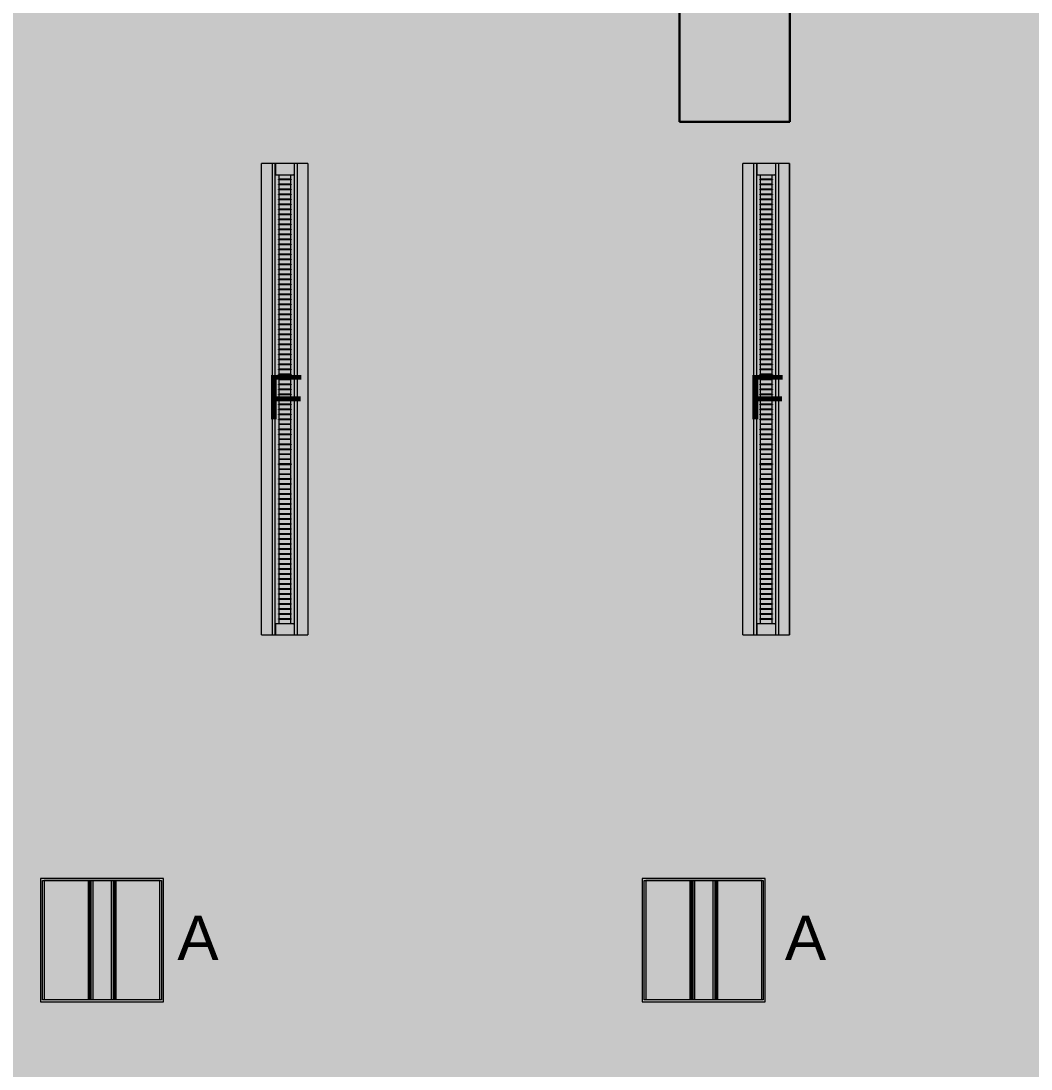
# Model space of a CAD drawing. Header units: inches. Extents: x -1196 to 1003, y -7097 to -4899.
# Drawn here: x 361.6 to 563, y -6318.2 to -6109.2 of the extents above; entities that cross this region are included whole.
import ezdxf

# ---------------------------------------------------------------- set-up
doc = ezdxf.new("R2010")
doc.units = ezdxf.units.IN
doc.header["$MEASUREMENT"] = 0
for name, color, linetype, lineweight in [('A-CLNG', 13, 'Continuous', 13), ('A-DETL-GENF', 92, 'Continuous', 9), ('E-LITE-EQPM', 33, 'Continuous', 9), ('E-LITE-EQPM-IDEN', 33, 'Continuous', 9), ('S-COLS', 52, 'Continuous', 9)]:
    doc.layers.add(name, color=color, linetype=linetype, lineweight=lineweight)
doc.styles.add('Arial', font='arial.ttf', dxfattribs={"height": 8.851796})

# ---------------------------------------------------------------- blocks, each defined once
blk = doc.blocks.new('Concrete-Rectangular-Column - 24 X 24-5087837-FIRST FLOOR RCP')
at = {"layer": 'S-COLS', "lineweight": 30}
for p, q in [((-11, 11), (11, 11)), ((-11, -11), (-11, 11)), ((11, 11), (11, -11)), ((11, -11), (-11, -11))]:
    blk.add_line(p, q, dxfattribs=at)
blk = doc.blocks.new('L-Recessed-Axis-Plano - 2 X 2-4550865-FIRST FLOOR RCP')
at = {"layer": 'E-LITE-EQPM'}
for p, q in [((11.91, 11.87), (-11.91, 11.87)), ((-11.91, 11.87), (-11.91, -11.88)), ((-11.88, -11.56), (-11.88, 11.56)), ((-11.88, 11.56), (11.87, 11.56)), ((11.87, 11.56), (11.87, -11.56)), ((11.91, -11.88), (11.91, 11.87)), ((-11.88, 2.74), (11.87, 2.74)), ((11.87, 2.51), (-11.88, 2.51)), ((-11.88, 2.3), (11.87, 2.3)), ((-11.88, 2.2), (11.87, 2.2)), ((-11.88, 1.83), (11.87, 1.83)), ((-11.88, -1.83), (11.87, -1.83)), ((-11.88, -2.2), (11.87, -2.2)), ((-11.88, -2.3), (11.87, -2.3)), ((-11.88, -2.51), (11.87, -2.51)), ((-11.88, -2.74), (11.87, -2.74)), ((-11.91, -11.88), (11.91, -11.88)), ((11.87, -11.56), (-11.88, -11.56))]:
    blk.add_line(p, q, dxfattribs=at)
blk = doc.blocks.new('L-Pendant-Axis-LT-Louver - L-Pendant-Axis-LT-Louver 2-5087436-FIRST FLOOR RCP')
at = {"layer": 'E-LITE-EQPM'}
for p, q in [((47, 4.64), (-47, 4.64)), ((-47, 4.59), (-47, 4.64)), ((-47, 2.49), (-47, 4.59)), ((47, 4.64), (47, 4.59)), ((47, 4.59), (47, 2.49)), ((-47, 1.88), (-47, 2.49)), ((-47, 2.49), (47, 2.49)), ((47, 2.49), (47, 1.88)), ((47, 1.88), (-47, 1.88)), ((-47, -1.85), (-47, 1.85)), ((-47, 1.85), (-44.78, 1.85)), ((-44.78, 1.85), (-44.78, 1.8)), ((-44.78, 1.8), (-44.78, 1.83)), ((-44.78, 1.72), (-44.78, 1.8)), ((-44.78, 1.72), (-44.78, -1.72)), ((-44.78, 1.15), (-43.88, 1.15)), ((-43.88, -1.27), (-43.88, 1.27)), ((-43.82, 1.27), (-43.88, 1.27)), ((-43.82, 1.27), (-43.82, -1.27)), ((-43.82, 1.15), (-42.89, 1.15)), ((-42.89, -1.27), (-42.89, 1.27)), ((-42.82, 1.27), (-42.89, 1.27)), ((-42.82, 1.27), (-42.82, -1.27)), ((-42.82, 1.15), (-41.89, 1.15)), ((-41.89, -1.27), (-41.89, 1.27)), ((-41.83, 1.27), (-41.89, 1.27)), ((-41.83, 1.27), (-41.83, -1.27)), ((-41.83, 1.15), (-40.89, 1.15)), ((-40.89, -1.27), (-40.89, 1.27)), ((-40.83, 1.27), (-40.89, 1.27)), ((-40.83, 1.27), (-40.83, -1.27)), ((-40.83, 1.15), (-39.9, 1.15)), ((-39.9, -1.27), (-39.9, 1.27)), ((-39.83, 1.27), (-39.9, 1.27)), ((-39.83, 1.27), (-39.83, -1.27)), ((-39.83, 1.15), (-38.9, 1.15)), ((-38.9, -1.27), (-38.9, 1.27)), ((-38.84, 1.27), (-38.9, 1.27)), ((-38.84, 1.27), (-38.84, -1.27)), ((-38.84, 1.15), (-37.9, 1.15)), ((-37.9, -1.27), (-37.9, 1.27)), ((-37.84, 1.27), (-37.9, 1.27)), ((-37.84, 1.27), (-37.84, -1.27)), ((-37.84, 1.15), (-36.91, 1.15)), ((-36.91, -1.27), (-36.91, 1.27)), ((-36.84, 1.27), (-36.91, 1.27)), ((-36.84, 1.27), (-36.84, -1.27)), ((-36.84, 1.15), (-35.91, 1.15)), ((-35.91, -1.27), (-35.91, 1.27)), ((-35.85, 1.27), (-35.91, 1.27)), ((-35.85, 1.27), (-35.85, -1.27)), ((-35.85, 1.15), (-34.91, 1.15)), ((-34.91, -1.27), (-34.91, 1.27)), ((-34.85, 1.27), (-34.91, 1.27)), ((-34.85, 1.27), (-34.85, -1.27)), ((-34.85, 1.15), (-33.92, 1.15)), ((-33.92, -1.27), (-33.92, 1.27)), ((-33.85, 1.27), (-33.92, 1.27)), ((-33.85, 1.27), (-33.85, -1.27)), ((-33.85, 1.15), (-32.92, 1.15)), ((-32.92, -1.27), (-32.92, 1.27)), ((-32.86, 1.27), (-32.92, 1.27)), ((-32.86, 1.27), (-32.86, -1.27)), ((-32.86, 1.15), (-31.92, 1.15)), ((-31.92, -1.27), (-31.92, 1.27)), ((-31.86, 1.27), (-31.92, 1.27)), ((-31.86, 1.27), (-31.86, -1.27)), ((-31.86, 1.15), (-30.93, 1.15)), ((-30.93, -1.27), (-30.93, 1.27)), ((-30.86, 1.27), (-30.93, 1.27)), ((-30.86, 1.27), (-30.86, -1.27)), ((-30.86, 1.15), (-29.93, 1.15)), ((-29.93, -1.27), (-29.93, 1.27)), ((-29.87, 1.27), (-29.93, 1.27)), ((-29.87, 1.27), (-29.87, -1.27)), ((-29.87, 1.15), (-28.93, 1.15)), ((-28.93, -1.27), (-28.93, 1.27)), ((-28.87, 1.27), (-28.93, 1.27)), ((-28.87, 1.27), (-28.87, -1.27)), ((-28.87, 1.15), (-27.94, 1.15)), ((-27.94, -1.27), (-27.94, 1.27)), ((-27.87, 1.27), (-27.94, 1.27)), ((-27.87, 1.27), (-27.87, -1.27)), ((-27.87, 1.15), (-26.94, 1.15)), ((-26.94, -1.27), (-26.94, 1.27)), ((-26.88, 1.27), (-26.94, 1.27)), ((-26.88, 1.27), (-26.88, -1.27)), ((-26.88, 1.15), (-25.94, 1.15)), ((-25.94, -1.27), (-25.94, 1.27)), ((-25.88, 1.27), (-25.94, 1.27)), ((-25.88, 1.27), (-25.88, -1.27)), ((-25.88, 1.15), (-24.95, 1.15)), ((-24.95, -1.27), (-24.95, 1.27)), ((-24.88, 1.27), (-24.95, 1.27)), ((-24.88, 1.27), (-24.88, -1.27)), ((-24.88, 1.15), (-23.95, 1.15)), ((-23.95, -1.27), (-23.95, 1.27)), ((-23.89, 1.27), (-23.95, 1.27)), ((-23.89, 1.27), (-23.89, -1.27)), ((-23.89, 1.15), (-22.95, 1.15)), ((-22.95, -1.27), (-22.95, 1.27)), ((-22.89, 1.27), (-22.95, 1.27)), ((-22.89, 1.27), (-22.89, -1.27)), ((-22.89, 1.15), (-21.96, 1.15)), ((-21.96, -1.27), (-21.96, 1.27)), ((-21.89, 1.27), (-21.96, 1.27)), ((-21.89, 1.27), (-21.89, -1.27)), ((-21.89, 1.15), (-20.96, 1.15)), ((-20.96, -1.27), (-20.96, 1.27)), ((-20.9, 1.27), (-20.96, 1.27)), ((-20.9, 1.27), (-20.9, -1.27)), ((-20.9, 1.15), (-19.96, 1.15)), ((-19.96, -1.27), (-19.96, 1.27)), ((-19.9, 1.27), (-19.96, 1.27)), ((-19.9, 1.27), (-19.9, -1.27)), ((-19.9, 1.15), (-18.97, 1.15)), ((-18.97, -1.27), (-18.97, 1.27)), ((-18.9, 1.27), (-18.97, 1.27)), ((-18.9, 1.27), (-18.9, -1.27)), ((-18.9, 1.15), (-17.97, 1.15)), ((-17.97, -1.27), (-17.97, 1.27)), ((-17.91, 1.27), (-17.97, 1.27)), ((-17.91, 1.27), (-17.91, -1.27)), ((-17.91, 1.15), (-16.97, 1.15)), ((-16.97, -1.27), (-16.97, 1.27)), ((-16.91, 1.27), (-16.97, 1.27)), ((-16.91, 1.27), (-16.91, -1.27)), ((-16.91, 1.15), (-15.98, 1.15)), ((-15.98, -1.27), (-15.98, 1.27)), ((-15.91, 1.27), (-15.98, 1.27)), ((-15.91, 1.27), (-15.91, -1.27)), ((-15.91, 1.15), (-14.98, 1.15)), ((-14.98, -1.27), (-14.98, 1.27)), ((-14.92, 1.27), (-14.98, 1.27)), ((-14.92, 1.27), (-14.92, -1.27)), ((-14.92, 1.15), (-13.98, 1.15)), ((-13.98, -1.27), (-13.98, 1.27)), ((-13.92, 1.27), (-13.98, 1.27)), ((-13.92, 1.27), (-13.92, -1.27)), ((-13.92, 1.15), (-12.99, 1.15)), ((-12.99, -1.27), (-12.99, 1.27)), ((-12.92, 1.27), (-12.99, 1.27)), ((-12.92, 1.27), (-12.92, -1.27)), ((-12.92, 1.15), (-11.99, 1.15)), ((-11.99, -1.27), (-11.99, 1.27)), ((-11.93, 1.27), (-11.99, 1.27)), ((-11.93, 1.27), (-11.93, -1.27)), ((-11.93, 1.15), (-10.99, 1.15)), ((-10.99, -1.27), (-10.99, 1.27)), ((-10.93, 1.27), (-10.99, 1.27)), ((-10.93, 1.27), (-10.93, -1.27)), ((-10.93, 1.15), (-10, 1.15)), ((-10, -1.27), (-10, 1.27)), ((-9.94, 1.27), (-10, 1.27)), ((-9.94, 1.27), (-9.94, -1.27)), ((-9.94, 1.15), (-9, 1.15)), ((-9, -1.27), (-9, 1.27)), ((-8.94, 1.27), (-9, 1.27)), ((-8.94, 1.27), (-8.94, -1.27)), ((-8.94, 1.15), (-8, 1.15)), ((-8, -1.27), (-8, 1.27)), ((-7.94, 1.27), (-8, 1.27)), ((-7.94, 1.27), (-7.94, -1.27)), ((-7.94, 1.15), (-7.01, 1.15)), ((-7.01, -1.27), (-7.01, 1.27)), ((-6.95, 1.27), (-7.01, 1.27)), ((-6.95, 1.27), (-6.95, -1.27)), ((-6.95, 1.15), (-6.01, 1.15)), ((-6.01, -1.27), (-6.01, 1.27)), ((-5.95, 1.27), (-6.01, 1.27)), ((-5.95, 1.27), (-5.95, -1.27)), ((-5.95, 1.15), (-5.01, 1.15)), ((-5.01, -1.27), (-5.01, 1.27)), ((-4.95, 1.27), (-5.01, 1.27)), ((-4.95, 1.27), (-4.95, -1.27)), ((-4.95, 1.15), (-4.02, 1.15)), ((-4.02, -1.27), (-4.02, 1.27)), ((-3.96, 1.27), (-4.02, 1.27)), ((-3.96, 1.27), (-3.96, -1.27)), ((-3.96, 1.15), (-3.02, 1.15)), ((-3.02, -1.27), (-3.02, 1.27)), ((-2.96, 1.27), (-3.02, 1.27)), ((-2.96, 1.27), (-2.96, -1.27)), ((-2.96, 1.15), (-2.02, 1.15)), ((-2.02, -1.27), (-2.02, 1.27)), ((-1.96, 1.27), (-2.02, 1.27)), ((-1.96, 1.27), (-1.96, -1.27)), ((-1.96, 1.15), (-1.03, 1.15)), ((-1.03, -1.27), (-1.03, 1.27)), ((-0.97, 1.27), (-1.03, 1.27)), ((-0.97, 1.27), (-0.97, -1.27)), ((-0.97, 1.15), (-0.03, 1.15)), ((-0.03, -1.27), (-0.03, 1.27)), ((0.03, 1.27), (-0.03, 1.27)), ((0.03, 1.27), (0.03, -1.27)), ((0.03, 1.15), (0.97, 1.15)), ((0.97, -1.27), (0.97, 1.27)), ((1.03, 1.27), (0.97, 1.27)), ((1.03, 1.27), (1.03, -1.27)), ((1.03, 1.15), (1.96, 1.15)), ((1.96, -1.27), (1.96, 1.27)), ((2.02, 1.27), (1.96, 1.27)), ((2.02, 1.27), (2.02, -1.27)), ((2.02, 1.15), (2.96, 1.15)), ((2.96, -1.27), (2.96, 1.27)), ((3.02, 1.27), (2.96, 1.27)), ((3.02, 1.27), (3.02, -1.27)), ((3.02, 1.15), (3.96, 1.15)), ((3.96, -1.27), (3.96, 1.27)), ((4.02, 1.27), (3.96, 1.27)), ((4.02, 1.27), (4.02, -1.27)), ((4.02, 1.15), (4.95, 1.15)), ((4.95, -1.27), (4.95, 1.27)), ((5.01, 1.27), (4.95, 1.27)), ((5.01, 1.27), (5.01, -1.27)), ((5.01, 1.15), (5.95, 1.15)), ((5.95, -1.27), (5.95, 1.27)), ((6.01, 1.27), (5.95, 1.27)), ((6.01, 1.27), (6.01, -1.27)), ((6.01, 1.15), (6.95, 1.15)), ((6.95, -1.27), (6.95, 1.27)), ((7.01, 1.27), (6.95, 1.27)), ((7.01, 1.27), (7.01, -1.27)), ((7.01, 1.15), (7.94, 1.15)), ((7.94, -1.27), (7.94, 1.27)), ((8, 1.27), (7.94, 1.27)), ((8, 1.27), (8, -1.27)), ((8, 1.15), (8.94, 1.15)), ((8.94, -1.27), (8.94, 1.27)), ((9, 1.27), (8.94, 1.27)), ((9, 1.27), (9, -1.27)), ((9, 1.15), (9.94, 1.15)), ((9.94, -1.27), (9.94, 1.27)), ((10, 1.27), (9.94, 1.27)), ((10, 1.27), (10, -1.27)), ((10, 1.15), (10.93, 1.15)), ((10.93, -1.27), (10.93, 1.27)), ((10.99, 1.27), (10.93, 1.27)), ((10.99, 1.27), (10.99, -1.27)), ((10.99, 1.15), (11.93, 1.15)), ((11.93, -1.27), (11.93, 1.27)), ((11.99, 1.27), (11.93, 1.27)), ((11.99, 1.27), (11.99, -1.27)), ((11.99, 1.15), (12.92, 1.15)), ((12.92, -1.27), (12.92, 1.27)), ((12.99, 1.27), (12.92, 1.27)), ((12.99, 1.27), (12.99, -1.27)), ((12.99, 1.15), (13.92, 1.15)), ((13.92, -1.27), (13.92, 1.27)), ((13.98, 1.27), (13.92, 1.27)), ((13.98, 1.27), (13.98, -1.27)), ((13.98, 1.15), (14.92, 1.15)), ((14.92, -1.27), (14.92, 1.27)), ((14.98, 1.27), (14.92, 1.27)), ((14.98, 1.27), (14.98, -1.27)), ((14.98, 1.15), (15.91, 1.15)), ((15.91, -1.27), (15.91, 1.27)), ((15.98, 1.27), (15.91, 1.27)), ((15.98, 1.27), (15.98, -1.27)), ((15.98, 1.15), (16.91, 1.15)), ((16.91, -1.27), (16.91, 1.27)), ((16.97, 1.27), (16.91, 1.27)), ((16.97, 1.27), (16.97, -1.27)), ((16.97, 1.15), (17.91, 1.15)), ((17.91, -1.27), (17.91, 1.27)), ((17.97, 1.27), (17.91, 1.27)), ((17.97, 1.27), (17.97, -1.27)), ((17.97, 1.15), (18.9, 1.15)), ((18.9, -1.27), (18.9, 1.27)), ((18.97, 1.27), (18.9, 1.27)), ((18.97, 1.27), (18.97, -1.27)), ((18.97, 1.15), (19.9, 1.15)), ((19.9, -1.27), (19.9, 1.27)), ((19.96, 1.27), (19.9, 1.27)), ((19.96, 1.27), (19.96, -1.27)), ((19.96, 1.15), (20.9, 1.15)), ((20.9, -1.27), (20.9, 1.27)), ((20.96, 1.27), (20.9, 1.27)), ((20.96, 1.27), (20.96, -1.27)), ((20.96, 1.15), (21.89, 1.15)), ((21.89, -1.27), (21.89, 1.27)), ((21.96, 1.27), (21.89, 1.27)), ((21.96, 1.27), (21.96, -1.27)), ((21.96, 1.15), (22.89, 1.15)), ((22.89, -1.27), (22.89, 1.27)), ((22.95, 1.27), (22.89, 1.27)), ((22.95, 1.27), (22.95, -1.27)), ((22.95, 1.15), (23.89, 1.15)), ((23.89, -1.27), (23.89, 1.27)), ((23.95, 1.27), (23.89, 1.27)), ((23.95, 1.27), (23.95, -1.27)), ((23.95, 1.15), (24.88, 1.15)), ((24.88, -1.27), (24.88, 1.27)), ((24.95, 1.27), (24.88, 1.27)), ((24.95, 1.27), (24.95, -1.27)), ((24.95, 1.15), (25.88, 1.15)), ((25.88, -1.27), (25.88, 1.27)), ((25.94, 1.27), (25.88, 1.27)), ((25.94, 1.27), (25.94, -1.27)), ((25.94, 1.15), (26.88, 1.15)), ((26.88, -1.27), (26.88, 1.27)), ((26.94, 1.27), (26.88, 1.27)), ((26.94, 1.27), (26.94, -1.27)), ((26.94, 1.15), (27.87, 1.15)), ((27.87, -1.27), (27.87, 1.27)), ((27.94, 1.27), (27.87, 1.27)), ((27.94, 1.27), (27.94, -1.27)), ((27.94, 1.15), (28.87, 1.15)), ((28.87, -1.27), (28.87, 1.27)), ((28.93, 1.27), (28.87, 1.27)), ((28.93, 1.27), (28.93, -1.27)), ((28.93, 1.15), (29.87, 1.15)), ((29.87, -1.27), (29.87, 1.27)), ((29.93, 1.27), (29.87, 1.27)), ((29.93, 1.27), (29.93, -1.27)), ((29.93, 1.15), (30.86, 1.15)), ((30.86, -1.27), (30.86, 1.27)), ((30.93, 1.27), (30.86, 1.27)), ((30.93, 1.27), (30.93, -1.27)), ((30.93, 1.15), (31.86, 1.15)), ((31.86, -1.27), (31.86, 1.27)), ((31.92, 1.27), (31.86, 1.27)), ((31.92, 1.27), (31.92, -1.27)), ((31.92, 1.15), (32.86, 1.15)), ((32.86, -1.27), (32.86, 1.27)), ((32.92, 1.27), (32.86, 1.27)), ((32.92, 1.27), (32.92, -1.27)), ((32.92, 1.15), (33.85, 1.15)), ((33.85, -1.27), (33.85, 1.27)), ((33.92, 1.27), (33.85, 1.27)), ((33.92, 1.27), (33.92, -1.27)), ((33.92, 1.15), (34.85, 1.15)), ((34.85, -1.27), (34.85, 1.27)), ((34.91, 1.27), (34.85, 1.27)), ((34.91, 1.27), (34.91, -1.27)), ((34.91, 1.15), (35.85, 1.15)), ((35.85, -1.27), (35.85, 1.27)), ((35.91, 1.27), (35.85, 1.27)), ((35.91, 1.27), (35.91, -1.27)), ((35.91, 1.15), (36.84, 1.15)), ((36.84, -1.27), (36.84, 1.27)), ((36.91, 1.27), (36.84, 1.27)), ((36.91, 1.27), (36.91, -1.27)), ((36.91, 1.15), (37.84, 1.15)), ((37.84, -1.27), (37.84, 1.27)), ((37.9, 1.27), (37.84, 1.27)), ((37.9, 1.27), (37.9, -1.27)), ((37.9, 1.15), (38.84, 1.15)), ((38.84, -1.27), (38.84, 1.27)), ((38.9, 1.27), (38.84, 1.27)), ((38.9, 1.27), (38.9, -1.27)), ((38.9, 1.15), (39.83, 1.15)), ((39.83, -1.27), (39.83, 1.27)), ((39.9, 1.27), (39.83, 1.27)), ((39.9, 1.27), (39.9, -1.27)), ((39.9, 1.15), (40.83, 1.15)), ((40.83, -1.27), (40.83, 1.27)), ((40.89, 1.27), (40.83, 1.27)), ((40.89, 1.27), (40.89, -1.27)), ((40.89, 1.15), (41.83, 1.15)), ((41.83, -1.27), (41.83, 1.27)), ((41.89, 1.27), (41.83, 1.27)), ((41.89, 1.27), (41.89, -1.27)), ((41.89, 1.15), (42.82, 1.15)), ((42.82, -1.27), (42.82, 1.27)), ((42.89, 1.27), (42.82, 1.27)), ((42.89, 1.27), (42.89, -1.27)), ((42.89, 1.15), (43.82, 1.15)), ((43.82, -1.27), (43.82, 1.27)), ((43.88, 1.27), (43.82, 1.27)), ((43.88, 1.27), (43.88, -1.27)), ((43.88, 1.15), (44.78, 1.15)), ((44.78, 1.8), (44.78, 1.85)), ((44.78, 1.85), (47, 1.85)), ((44.78, 1.83), (44.78, 1.8)), ((44.78, 1.8), (44.78, 1.72)), ((44.78, -1.72), (44.78, 1.72)), ((47, 1.85), (47, -1.85)), ((-47, -1.85), (-44.78, -1.85)), ((-47, -2.49), (-47, -1.88)), ((-47, -1.88), (47, -1.88)), ((-44.78, -1.15), (-43.88, -1.15)), ((-44.78, -1.8), (-44.78, -1.72)), ((-44.78, -1.8), (-44.78, -1.85)), ((-44.78, -1.83), (-44.78, -1.8)), ((-43.88, -1.27), (-43.82, -1.27)), ((-43.82, -1.15), (-42.89, -1.15)), ((-42.89, -1.27), (-42.82, -1.27)), ((-42.82, -1.15), (-41.89, -1.15)), ((-41.89, -1.27), (-41.83, -1.27)), ((-41.83, -1.15), (-40.89, -1.15)), ((-40.89, -1.27), (-40.83, -1.27)), ((-40.83, -1.15), (-39.9, -1.15)), ((-39.9, -1.27), (-39.83, -1.27)), ((-39.83, -1.15), (-38.9, -1.15)), ((-38.9, -1.27), (-38.84, -1.27)), ((-38.84, -1.15), (-37.9, -1.15)), ((-37.9, -1.27), (-37.84, -1.27)), ((-37.84, -1.15), (-36.91, -1.15)), ((-36.91, -1.27), (-36.84, -1.27)), ((-36.84, -1.15), (-35.91, -1.15)), ((-35.91, -1.27), (-35.85, -1.27)), ((-35.85, -1.15), (-34.91, -1.15)), ((-34.91, -1.27), (-34.85, -1.27)), ((-34.85, -1.15), (-33.92, -1.15)), ((-33.92, -1.27), (-33.85, -1.27)), ((-33.85, -1.15), (-32.92, -1.15)), ((-32.92, -1.27), (-32.86, -1.27)), ((-32.86, -1.15), (-31.92, -1.15)), ((-31.92, -1.27), (-31.86, -1.27)), ((-31.86, -1.15), (-30.93, -1.15)), ((-30.93, -1.27), (-30.86, -1.27)), ((-30.86, -1.15), (-29.93, -1.15)), ((-29.93, -1.27), (-29.87, -1.27)), ((-29.87, -1.15), (-28.93, -1.15)), ((-28.93, -1.27), (-28.87, -1.27)), ((-28.87, -1.15), (-27.94, -1.15)), ((-27.94, -1.27), (-27.87, -1.27)), ((-27.87, -1.15), (-26.94, -1.15)), ((-26.94, -1.27), (-26.88, -1.27)), ((-26.88, -1.15), (-25.94, -1.15)), ((-25.94, -1.27), (-25.88, -1.27)), ((-25.88, -1.15), (-24.95, -1.15)), ((-24.95, -1.27), (-24.88, -1.27)), ((-24.88, -1.15), (-23.95, -1.15)), ((-23.95, -1.27), (-23.89, -1.27)), ((-23.89, -1.15), (-22.95, -1.15)), ((-22.95, -1.27), (-22.89, -1.27)), ((-22.89, -1.15), (-21.96, -1.15)), ((-21.96, -1.27), (-21.89, -1.27)), ((-21.89, -1.15), (-20.96, -1.15)), ((-20.96, -1.27), (-20.9, -1.27)), ((-20.9, -1.15), (-19.96, -1.15)), ((-19.96, -1.27), (-19.9, -1.27)), ((-19.9, -1.15), (-18.97, -1.15)), ((-18.97, -1.27), (-18.9, -1.27)), ((-18.9, -1.15), (-17.97, -1.15)), ((-17.97, -1.27), (-17.91, -1.27)), ((-17.91, -1.15), (-16.97, -1.15)), ((-16.97, -1.27), (-16.91, -1.27)), ((-16.91, -1.15), (-15.98, -1.15)), ((-15.98, -1.27), (-15.91, -1.27)), ((-15.91, -1.15), (-14.98, -1.15)), ((-14.98, -1.27), (-14.92, -1.27)), ((-14.92, -1.15), (-13.98, -1.15)), ((-13.98, -1.27), (-13.92, -1.27)), ((-13.92, -1.15), (-12.99, -1.15)), ((-12.99, -1.27), (-12.92, -1.27)), ((-12.92, -1.15), (-11.99, -1.15)), ((-11.99, -1.27), (-11.93, -1.27)), ((-11.93, -1.15), (-10.99, -1.15)), ((-10.99, -1.27), (-10.93, -1.27)), ((-10.93, -1.15), (-10, -1.15)), ((-10, -1.27), (-9.94, -1.27)), ((-9.94, -1.15), (-9, -1.15)), ((-9, -1.27), (-8.94, -1.27)), ((-8.94, -1.15), (-8, -1.15)), ((-8, -1.27), (-7.94, -1.27)), ((-7.94, -1.15), (-7.01, -1.15)), ((-7.01, -1.27), (-6.95, -1.27)), ((-6.95, -1.15), (-6.01, -1.15)), ((-6.01, -1.27), (-5.95, -1.27)), ((-5.95, -1.15), (-5.01, -1.15)), ((-5.01, -1.27), (-4.95, -1.27)), ((-4.95, -1.15), (-4.02, -1.15)), ((-4.02, -1.27), (-3.96, -1.27)), ((-3.96, -1.15), (-3.02, -1.15)), ((-3.02, -1.27), (-2.96, -1.27)), ((-2.96, -1.15), (-2.02, -1.15)), ((-2.02, -1.27), (-1.96, -1.27)), ((-1.96, -1.15), (-1.03, -1.15)), ((-1.03, -1.27), (-0.97, -1.27)), ((-0.97, -1.15), (-0.03, -1.15)), ((-0.03, -1.27), (0.03, -1.27)), ((0.03, -1.15), (0.97, -1.15)), ((0.97, -1.27), (1.03, -1.27)), ((1.03, -1.15), (1.96, -1.15)), ((1.96, -1.27), (2.02, -1.27)), ((2.02, -1.15), (2.96, -1.15)), ((2.96, -1.27), (3.02, -1.27)), ((3.02, -1.15), (3.96, -1.15)), ((3.96, -1.27), (4.02, -1.27)), ((4.02, -1.15), (4.95, -1.15)), ((4.95, -1.27), (5.01, -1.27)), ((5.01, -1.15), (5.95, -1.15)), ((5.95, -1.27), (6.01, -1.27)), ((6.01, -1.15), (6.95, -1.15)), ((6.95, -1.27), (7.01, -1.27)), ((7.01, -1.15), (7.94, -1.15)), ((7.94, -1.27), (8, -1.27)), ((8, -1.15), (8.94, -1.15)), ((8.94, -1.27), (9, -1.27)), ((9, -1.15), (9.94, -1.15)), ((9.94, -1.27), (10, -1.27)), ((10, -1.15), (10.93, -1.15)), ((10.93, -1.27), (10.99, -1.27)), ((10.99, -1.15), (11.93, -1.15)), ((11.93, -1.27), (11.99, -1.27)), ((11.99, -1.15), (12.92, -1.15)), ((12.92, -1.27), (12.99, -1.27)), ((12.99, -1.15), (13.92, -1.15)), ((13.92, -1.27), (13.98, -1.27)), ((13.98, -1.15), (14.92, -1.15)), ((14.92, -1.27), (14.98, -1.27)), ((14.98, -1.15), (15.91, -1.15)), ((15.91, -1.27), (15.98, -1.27)), ((15.98, -1.15), (16.91, -1.15)), ((16.91, -1.27), (16.97, -1.27)), ((16.97, -1.15), (17.91, -1.15)), ((17.91, -1.27), (17.97, -1.27)), ((17.97, -1.15), (18.9, -1.15)), ((18.9, -1.27), (18.97, -1.27)), ((18.97, -1.15), (19.9, -1.15)), ((19.9, -1.27), (19.96, -1.27)), ((19.96, -1.15), (20.9, -1.15)), ((20.9, -1.27), (20.96, -1.27)), ((20.96, -1.15), (21.89, -1.15)), ((21.89, -1.27), (21.96, -1.27)), ((21.96, -1.15), (22.89, -1.15)), ((22.89, -1.27), (22.95, -1.27)), ((22.95, -1.15), (23.89, -1.15)), ((23.89, -1.27), (23.95, -1.27)), ((23.95, -1.15), (24.88, -1.15)), ((24.88, -1.27), (24.95, -1.27)), ((24.95, -1.15), (25.88, -1.15)), ((25.88, -1.27), (25.94, -1.27)), ((25.94, -1.15), (26.88, -1.15)), ((26.88, -1.27), (26.94, -1.27)), ((26.94, -1.15), (27.87, -1.15)), ((27.87, -1.27), (27.94, -1.27)), ((27.94, -1.15), (28.87, -1.15)), ((28.87, -1.27), (28.93, -1.27)), ((28.93, -1.15), (29.87, -1.15)), ((29.87, -1.27), (29.93, -1.27)), ((29.93, -1.15), (30.86, -1.15)), ((30.86, -1.27), (30.93, -1.27)), ((30.93, -1.15), (31.86, -1.15)), ((31.86, -1.27), (31.92, -1.27)), ((31.92, -1.15), (32.86, -1.15)), ((32.86, -1.27), (32.92, -1.27)), ((32.92, -1.15), (33.85, -1.15)), ((33.85, -1.27), (33.92, -1.27)), ((33.92, -1.15), (34.85, -1.15)), ((34.85, -1.27), (34.91, -1.27)), ((34.91, -1.15), (35.85, -1.15)), ((35.85, -1.27), (35.91, -1.27)), ((35.91, -1.15), (36.84, -1.15)), ((36.84, -1.27), (36.91, -1.27)), ((36.91, -1.15), (37.84, -1.15)), ((37.84, -1.27), (37.9, -1.27)), ((37.9, -1.15), (38.84, -1.15)), ((38.84, -1.27), (38.9, -1.27)), ((38.9, -1.15), (39.83, -1.15)), ((39.83, -1.27), (39.9, -1.27)), ((39.9, -1.15), (40.83, -1.15)), ((40.83, -1.27), (40.89, -1.27)), ((40.89, -1.15), (41.83, -1.15)), ((41.83, -1.27), (41.89, -1.27)), ((41.89, -1.15), (42.82, -1.15)), ((42.82, -1.27), (42.89, -1.27)), ((42.89, -1.15), (43.82, -1.15)), ((43.82, -1.27), (43.88, -1.27)), ((43.88, -1.15), (44.78, -1.15)), ((44.78, -1.72), (44.78, -1.8)), ((44.78, -1.85), (44.78, -1.8)), ((44.78, -1.8), (44.78, -1.83)), ((44.78, -1.85), (47, -1.85)), ((47, -1.88), (47, -2.49)), ((-47, -4.6), (-47, -2.49)), ((-47, -2.49), (47, -2.49)), ((47, -2.49), (47, -4.6)), ((-47, -4.64), (-47, -4.6)), ((-47, -4.6), (47, -4.6)), ((-47, -4.64), (47, -4.64)), ((47, -4.6), (47, -4.64))]:
    blk.add_line(p, q, dxfattribs=at)

msp = doc.modelspace()

# ---------------------------------------------------------------- hatches: boundary and pattern name
at = {"layer": 'A-DETL-GENF'}
h = msp.add_hatch(color=253, dxfattribs=at)
h.paths.add_polyline_path([(-96.31, -7097.28), (1002.44, -7097.28), (1002.44, -5859.78), (322.42, -5859.78), (322.44, -6330.92), (683.59, -6330.92), (683.59, -6624.92), (559.5, -6624.92), (559.5, -6380.94), (274.94, -6380.94), (274.94, -6852.28), (-475.06, -6852.28), (-475.06, -7097.28), (-115.06, -7097.28)], flags=0)
h.paths.add_polyline_path([(607.07, -6718.44), (607.07, -6718.44), (607.07, -6718.11)], flags=0)
h.paths.add_polyline_path([(703.07, -6718.44), (703.07, -6718.44), (703.07, -6718.11)], flags=0)
h.paths.add_polyline_path([(415.07, -6718.44), (415.07, -6718.44), (415.07, -6718.11)], flags=0)
h.paths.add_polyline_path([(511.07, -6718.44), (511.07, -6718.44), (511.07, -6718.11)], flags=0)
h.paths.add_polyline_path([(319.07, -6718.44), (319.07, -6718.44), (319.07, -6718.11)], flags=0)
h.paths.add_polyline_path([(481.7, -6462.6), (481.7, -6462.6), (481.7, -6461.7)], flags=0)
h.paths.add_polyline_path([(-1005.67, -6377.88), (-1002.51, -6377.88), (-1002.51, -6251.58), (-715.06, -6251.58), (-715.06, -5622.4), (-875.59, -5622.4), (-875.59, -5364.35), (-276.76, -5364.35), (-276.76, -5627.86), (-149.01, -5627.86), (-149.01, -5748.71), (-83.94, -5813.77), (-83.92, -5862.8), (39.67, -5862.8), (154.2, -5748.27), (42.44, -5636.51), (42.44, -4899.28), (-1195.06, -4899.28), (-1195.06, -6377.88), (-1157.23, -6377.88)], flags=0)
h.paths.add_polyline_path([(703.45, -6310.98), (703.45, -6310.98), (703.45, -6310.76)], flags=0)
h.paths.add_polyline_path([(703.48, -6140.42), (703.48, -6140.42), (703.48, -6139.81)], flags=0)
h.paths.add_polyline_path([(-249.39, -5477.1), (-249.39, -5477.1), (-249.39, -5476.71)], flags=0)

# ---------------------------------------------------------------- linework, layer by layer
at = {"layer": 'A-CLNG'}
for p, q in [((390.03, -6280.15), (365.47, -6280.15)), ((365.47, -6280.15), (365.47, -6304.78)), ((390.03, -6304.78), (390.03, -6280.15)), ((510.03, -6280.15), (485.47, -6280.15)), ((485.47, -6280.15), (485.47, -6304.78)), ((510.03, -6304.78), (510.03, -6280.15)), ((365.47, -6304.78), (390.03, -6304.78)), ((485.47, -6304.78), (510.03, -6304.78))]:
    msp.add_line(p, q, dxfattribs=at)

# ---------------------------------------------------------------- block references
at = {"layer": 'E-LITE-EQPM', "extrusion": (0, 0, -1), "rotation": 270.0000000000001}
for name, p in [('L-Pendant-Axis-LT-Louver - L-Pendant-Axis-LT-Louver 2-5087436-FIRST FLOOR RCP', (-414.19, -6184.59)), ('L-Pendant-Axis-LT-Louver - L-Pendant-Axis-LT-Louver 2-5087436-FIRST FLOOR RCP', (-510.19, -6184.59)), ('L-Recessed-Axis-Plano - 2 X 2-4550865-FIRST FLOOR RCP', (-377.75, -6292.46)), ('L-Recessed-Axis-Plano - 2 X 2-4550865-FIRST FLOOR RCP', (-497.75, -6292.46))]:
    msp.add_blockref(name, p, dxfattribs=at)
at = {"layer": 'S-COLS'}
msp.add_blockref('Concrete-Rectangular-Column - 24 X 24-5087837-FIRST FLOOR RCP', (503.94, -6118.28), dxfattribs=at)

# ---------------------------------------------------------------- texts
at = {"layer": 'E-LITE-EQPM-IDEN', "char_height": 8.85, "attachment_point": 2, "line_spacing_factor": 0.938532, "style": 'Arial'}
for s, insert, width in [('F', (414.22, -6179.74), 8.964), ('F', (510.22, -6179.74), 8.964), ('A', (396.89, -6287.61), 9.828), ('A', (518.05, -6287.61), 9.828)]:
    msp.add_mtext(s, dxfattribs=dict(at, insert=insert, width=width))

doc.saveas('drawing.dxf')
